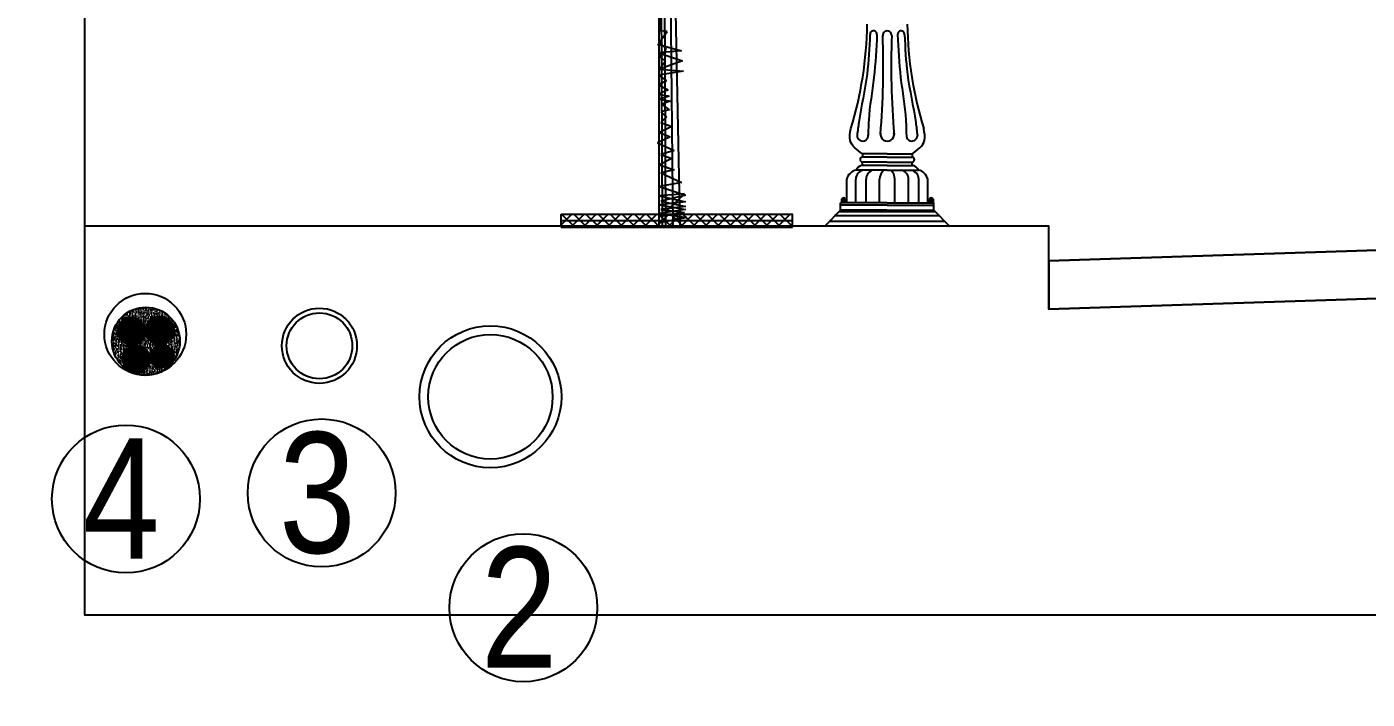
# Model space of a CAD drawing. Header units: metres. Extents: x 563371 to 571261, y 2062953 to 2068466.
# Drawn here: x 568604.39 to 568621.07, y 2065915.03 to 2065923.39 of the extents above; entities that cross this region are included whole.
import ezdxf

# ---------------------------------------------------------------- set-up
doc = ezdxf.new("R2010")
doc.units = ezdxf.units.M
doc.linetypes.add('HIDDEN', pattern=[0.375, 0.25, -0.125])
for name, color, linetype in [('1-CAY XANH', 7, 'CONTINUOUS'), ('cap nuoc', 5, 'CONTINUOUS'), ('Den', 7, 'CONTINUOUS'), ('Dien SH', 6, 'CONTINUOUS'), ('ghichieudai', 7, 'CONTINUOUS'), ('Hach MCN', 8, 'CONTINUOUS'), ('Kich thuoc', 9, 'CONTINUOUS'), ('LogDg phu', 7, 'CONTINUOUS'), ('MATCATDUONG', 8, 'CONTINUOUS'), ('MC2', 9, 'CONTINUOUS'), ('MCN', 7, 'CONTINUOUS'), ('ViaHeSphu', 32, 'CONTINUOUS')]:
    doc.layers.add(name, color=color, linetype=linetype)
doc.styles.add('IN', font='VHARIALN.ttf')
doc.linetypes.add('ZIGZAG', pattern='A,0.00254,-5.08,[131,ltypeshp.shx,S=5.08,R=0,X=-5.08,Y=0],-10.16,[131,ltypeshp.shx,S=5.08,R=180,X=5.08,Y=0],-5.08', length=20.32254)

# ---------------------------------------------------------------- blocks, each defined once
blk = doc.blocks.new('den2')
at = {"layer": 'Den', "color": 8}
for p, q in [((-0.005, 4.247), (-1.469, 4.247)), ((-0.005, 4.051), (-1.469, 4.051)), ((-0.005, 4.247), (1.459, 4.247)), ((-0.005, 4.051), (1.459, 4.051)), ((-0.005, 3.291), (-1.845, 3.291)), ((-0.005, 3.769), (-1.469, 3.769)), ((-0.005, 3.573), (-1.469, 3.573)), ((-0.005, 3.769), (1.459, 3.769)), ((-0.005, 3.573), (1.459, 3.573)), ((-0.005, 3.291), (1.835, 3.291)), ((-1.866, 1.362), (-1.866, 2.753)), ((-1.255, 1.362), (-1.255, 2.753)), ((-0.455, 1.362), (-0.455, 2.753)), ((0.445, 1.362), (0.445, 2.753)), ((1.244, 1.362), (1.244, 2.753)), ((1.856, 1.362), (1.856, 2.753)), ((-2.454, 1.601), (-2.698, 1.601)), ((2.706, 1.602), (2.462, 1.602)), ((-0.005, 1.362), (-2.755, 1.362)), ((-0.005, 1.221), (-2.755, 1.221)), ((-2.454, 1.488), (-2.698, 1.488)), ((-0.005, 1.362), (2.744, 1.362)), ((-0.005, 1.221), (2.744, 1.221)), ((2.706, 1.489), (2.462, 1.489))]:
    blk.add_line(p, q, dxfattribs=at)
at = {"layer": 'Den', "color": 7}
for p, q in [((-1.469, 4.247), (-1.469, 4.051)), ((1.459, 4.247), (1.459, 4.051)), ((-1.469, 3.573), (-1.521, 3.573)), ((-1.469, 3.573), (-1.469, 3.769)), ((1.459, 3.573), (1.459, 3.769)), ((1.459, 3.573), (1.511, 3.573)), ((-2.399, 1.362), (-2.399, 2.753)), ((2.389, 1.362), (2.389, 2.753)), ((-3.667, 0.013), (-2.748, 0.957)), ((-2.835, 0.853), (2.822, 0.853)), ((-2.755, 1.221), (-2.755, 1.362)), ((-2.755, 0.929), (-2.755, 1.221)), ((-0.024, 0.929), (-2.755, 0.929)), ((-0.022, 0.929), (2.744, 0.929)), ((2.744, 1.221), (2.744, 1.362)), ((2.744, 0.929), (2.744, 1.221)), ((2.744, 0.929), (3.667, -0.013)), ((-3.667, 0.013), (3.667, -0.013)), ((-3.398, 0.278), (3.381, 0.278)), ((-3.069, 0.616), (3.051, 0.616))]:
    blk.add_line(p, q, dxfattribs=at)
at = {"layer": 'Den', "color": 8, "linetype": 'ByBlock'}
for p, q in [((-2.698, 1.601), (-2.698, 1.514)), ((-2.636, 1.601), (-2.636, 1.515)), ((-2.516, 1.601), (-2.516, 1.515)), ((-2.454, 1.601), (-2.454, 1.514)), ((2.462, 1.602), (2.462, 1.515)), ((2.524, 1.602), (2.524, 1.516)), ((2.644, 1.602), (2.644, 1.516)), ((2.706, 1.602), (2.706, 1.515)), ((-2.698, 1.514), (-2.698, 1.361)), ((-2.636, 1.514), (-2.636, 1.362)), ((-2.516, 1.514), (-2.516, 1.362)), ((-2.454, 1.514), (-2.454, 1.361)), ((2.462, 1.515), (2.462, 1.362)), ((2.524, 1.515), (2.524, 1.363)), ((2.644, 1.515), (2.644, 1.363)), ((2.706, 1.515), (2.706, 1.362))]:
    blk.add_line(p, q, dxfattribs=at)
at = {"layer": 'Den', "color": 8}
for points in [[(-2.484, 1.602, 0.264042), (-2.576, 1.667, 0.264042), (-2.668, 1.602)], [(2.676, 1.603, 0.264042), (2.584, 1.668, 0.264042), (2.492, 1.603)]]:
    blk.add_lwpolyline(points, format="xyb", dxfattribs=at)
at = {"layer": 'Den', "color": 7}
for centre, radius, start, end in [((-23.369, 12.223), 22.185, 343.00302, 359.14715), ((23.359, 12.223), 22.185, 180.85285, 196.99698), ((-1.469, 3.91), 0.141, 90, 270), ((1.459, 3.91), 0.141, 270, 90), ((-1.698, 2.585), 0.721, 101.81053, 166.55316), ((-1.349, 3.047), 0.553, 108.11712, 153.85601), ((1.339, 3.047), 0.553, 26.14399, 71.88288), ((1.688, 2.585), 0.721, 13.44684, 78.18947)]:
    blk.add_arc(centre, radius, start, end, dxfattribs=at)
at = {"layer": 'Den', "color": 8}
for centre, radius, start, end in [((-0.819, 11.292), 0.206, 0, 188.42194), ((-50.058, 9.476), 49.82, 355.30391, 2.01886), ((-50.058, 9.476), 49.82, 355.30391, 2.01886), ((-0.005, 11.231), 0.264, 355.98358, 184.01642), ((-0.005, 11.231), 0.264, 355.98358, 184.01642), ((50.048, 9.476), 49.82, 177.98114, 184.69609), ((50.048, 9.476), 49.82, 177.98114, 184.69609), ((0.809, 11.292), 0.206, 351.57806, 180), ((-1.457, 5.332), 0.326, 180, 7.99503), ((-0.005, 5.397), 0.401, 170.68267, 9.31733), ((-0.005, 5.397), 0.401, 170.68267, 9.31733), ((1.447, 5.332), 0.326, 172.00497, 0), ((-1.321, 2.75), 0.545, 97.03924, 179.73305), ((-0.721, 2.773), 0.534, 104.14444, 182.11649), ((0.286, 2.74), 0.741, 131.95749, 178.97313), ((-0.297, 2.74), 0.741, 1.02687, 48.04251), ((0.71, 2.773), 0.534, 357.88351, 75.85556), ((1.311, 2.75), 0.545, 0.26695, 82.96076)]:
    blk.add_arc(centre, radius, start, end, dxfattribs=at)
for points in [[(-1.025, 11.292), (-1.197, 8.945), (-1.683, 6.107), (-1.783, 5.332)], [(-0.613, 11.292), (-0.793, 8.749), (-1.1, 6.241), (-1.132, 5.332)], [(0.603, 11.292), (0.783, 8.749), (1.09, 6.241), (1.121, 5.332)], [(1.015, 11.292), (1.186, 8.945), (1.672, 6.107), (1.773, 5.332)]]:
    blk.add_spline(points, degree=3, dxfattribs=at)
at = {"layer": 'Den', "color": 7}
for points in [[(-1.473, 4.247), (-2.197, 5.045), (-2.154, 5.738)], [(1.462, 4.247), (2.187, 5.045), (2.143, 5.738)]]:
    blk.add_spline(points, degree=3, dxfattribs=at)
for p in [(-3.361, 0.328), (-3.055, 0.642)]:
    blk.add_point(p, dxfattribs=at)
blk = doc.blocks.new('ca')
at = {"layer": '1-CAY XANH', "color": 17}
for p, q in [((0.641, 64.954), (-0.644, 0.027)), ((0.305, 0.047), (0.641, 64.954)), ((0.405, 63.355), (-0.261, 0)), ((0.405, 62.413), (0.148, 0)), ((0.531, 38.493), (0.505, 0.027)), ((0.481, 10.793), (0.046, 17.55)), ((0.046, 10.738), (0.481, 10.793)), ((0.481, 10.156), (0.046, 10.738)), ((0.584, 10.046), (-0.748, 9.686)), ((-0.748, 9.686), (0.532, 9.575)), ((0.097, 9.769), (0.481, 10.156)), ((0.481, 9.353), (0.097, 9.769)), ((0.532, 9.575), (-0.799, 9.132)), ((-0.799, 9.132), (0.481, 8.661)), ((0.148, 9.132), (0.481, 9.353)), ((0.481, 8.661), (0.148, 9.132)), ((0.481, 8.661), (-0.851, 8.55)), ((-0.851, 8.55), (0.532, 8.328)), ((0.532, 8.328), (0.097, 8.024)), ((0.532, 7.802), (-0.005, 7.525)), ((-0.005, 7.525), (0.532, 7.276)), ((0.097, 8.024), (0.532, 7.802)), ((0.481, 6.999), (-0.108, 6.888)), ((-0.108, 6.888), (0.353, 6.722)), ((0.532, 7.276), (-0.057, 7.165)), ((-0.057, 7.165), (0.481, 6.999)), ((0.353, 6.722), (-0.057, 6.417)), ((-0.057, 6.417), (0.404, 6.307)), ((0.404, 6.307), (0.097, 6.03)), ((0.097, 6.03), (0.404, 5.725)), ((0.404, 5.725), (-0.21, 5.503)), ((-0.21, 5.503), (0.481, 5.171)), ((0.584, 4.589), (-0.338, 4.174)), ((0.481, 5.171), (-0.108, 4.922)), ((-0.108, 4.922), (0.584, 4.589)), ((-0.338, 4.174), (0.404, 3.952)), ((0.404, 3.952), (-0.21, 3.731)), ((-0.21, 3.731), (0.481, 3.371)), ((0.481, 3.371), (-0.338, 3.094)), ((-0.338, 3.094), (0.404, 2.928)), ((0.404, 2.928), (-0.748, 2.401)), ((-0.748, 2.401), (0.481, 2.18)), ((0.481, 2.18), (-0.953, 1.709)), ((-0.953, 1.709), (0.404, 1.376)), ((0.481, 1.662), (-0.953, 1.329)), ((-0.902, 1.773), (0.481, 1.662)), ((0.404, 0.518), (-0.902, 1.773)), ((0.404, 1.376), (-0.953, 1.072)), ((-0.953, 1.329), (0.481, 1.163)), ((0.481, 1.163), (-0.953, 0.914)), ((-0.953, 1.072), (0.404, 0.906)), ((-0.953, 0.914), (0.481, 0.692)), ((0.404, 0.906), (-0.902, 0.739)), ((0.481, 0.692), (-1.03, 0.471)), ((-1.03, 0.471), (0.481, 0.166)), ((-0.902, 0.739), (0.404, 0.518))]:
    blk.add_line(p, q, dxfattribs=at)

msp = doc.modelspace()

# ---------------------------------------------------------------- linework, layer by layer
at = {"layer": 'LogDg phu', "linetype": 'HIDDEN', "ltscale": 50}
msp.add_lwpolyline([(568550.923, 2065938.978), (568560.611, 2065906.878, 0.41385), (568570.572, 2065901.528), (568732.798, 2065950.268, 0.022858), (568750.388, 2065956.443), (568757.204, 2065959.191, 0.40262), (568761.744, 2065969.305), (568755.641, 2065986.366)], format="xyb", dxfattribs=at)
at = {"layer": 'ViaHeSphu', "linetype": 'HIDDEN', "ltscale": 50}
msp.add_lwpolyline([(568556.668, 2065940.711), (568566.065, 2065909.571), (568572.299, 2065906.223), (568731.647, 2065954.099, 0.022858), (568748.892, 2065960.152), (568752.779, 2065961.72), (568755.732, 2065968.297), (568749.214, 2065986.519)], format="xyb", dxfattribs=at)

# ---------------------------------------------------------------- next in the draw order: wipeouts: each hides what was drawn before it
msp.add_wipeout([(568538.555, 2065837.116), (569134.391, 2065836.361), (569086.223, 2065956.15), (568779.004, 2065956.683), (568600.602, 2065960.315)]).dxf.layer = 'ghichieudai'

# ---------------------------------------------------------------- next in the draw order: hatches: boundary and pattern name
at = {"layer": 'Dien SH'}
h = msp.add_hatch(dxfattribs=at)
h.set_pattern_fill('AR-CONC', color=8, scale=0.006451, style=0)
h.set_pattern_definition([(50, (568369.374483, 2065973.941944), (0.046271889, -0.004048266), [0.0048384, -0.0532224]), (355, (568369.374483, 2065973.941944), (-0.008951126, 0.048525419), [0.00387072, -0.04257792]), (100.4514, (568369.37834, 2065973.941607), (0.037320797, 0.044477124), [0.004112007, -0.04523208]), (46.1842, (568369.374483, 2065973.954847), (0.068849855, -0.010677963), [0.0072576, -0.0798336]), (96.6356, (568369.38022, 2065973.95396), (0.06029696, 0.062842292), [0.00616801, -0.06784811]), (351.1842, (568369.37448, 2065973.95485), (0.060296911, 0.06284234), [0.00580608, -0.06386688]), (21, (568369.380934, 2065973.95162), (0.038507668, -0.02597375), [0.0048384, -0.0532224]), (326, (568369.380934, 2065973.95162), (0.015696759, 0.04678088), [0.00387072, -0.04257792]), (71.4514, (568369.384143, 2065973.949457), (0.054204442, 0.020807087), [0.004112007, -0.04523208]), (37.5, (568369.374483, 2065973.941944), (0.0007844566, 0.0214756483), [0, -0.042061824, 0, -0.04322304, 0, -0.0427392]), (7.5, (568369.374483, 2065973.941944), (0.016971142, 0.0254442884), [0, -0.024643584, 0, -0.041094144, 0, -0.01628928]), (327.5, (568369.360097, 2065973.941944), (0.034437953, -0.0014550599), [0, -0.016128, 0, -0.05031936, 0, -0.06676992]), (317.5, (568369.353646, 2065973.941944), (0.037622506, 0.0064579726), [0, -0.0209664, 0, -0.033417216, 0, -0.04741632])])
h.paths.add_polyline_path([(568605.448, 2065919.481, 0.263848), (568605.654, 2065919.119, -0.244326), (568605.579, 2065919.263, -0.335024), (568605.707, 2065919.433, -0.439438), (568605.515, 2065919.609, -0.991849), (568605.869, 2065919.612, -0.001118), (568605.869, 2065919.613, -1), (568606.222, 2065919.613, -0.991849), (568605.869, 2065919.61, -0.001118), (568605.869, 2065919.609, -0.335024), (568605.74, 2065919.439, -0.391457), (568605.93, 2065919.292, -0.004772), (568605.93, 2065919.295, -1), (568606.213, 2065919.295, -0.913934), (568605.932, 2065919.269, -0.008795), (568605.932, 2065919.263, -0.524184), (568605.693, 2065919.098, 0.54779), (568606.293, 2065919.481, 1)])
at = {"layer": 'Hach MCN'}
h = msp.add_hatch(dxfattribs=at)
h.set_pattern_fill('ANSI31', color=1, scale=0.064512, style=0)
h.set_pattern_definition([(45, (568369.374483, 2065973.941944), (-0.00570210908, 0.00570210908), [])])
h.paths.add_polyline_path([(568605.515, 2065919.609, 0.439438), (568605.707, 2065919.433, -0.048128), (568605.74, 2065919.439, 0.335024), (568605.869, 2065919.609, 0.001118), (568605.869, 2065919.61, -0.002974), (568605.869, 2065919.612, 0.991849)])
h.paths.add_polyline_path([(568605.869, 2065919.613, 0.001118), (568605.869, 2065919.612, -0.002974), (568605.869, 2065919.61, 0.991849), (568606.222, 2065919.613, 1)])
h.paths.add_polyline_path([(568605.74, 2065919.439, -0.048128), (568605.707, 2065919.433, 0.335024), (568605.579, 2065919.263, 0.244326), (568605.654, 2065919.119, 0.026291), (568605.693, 2065919.098, 0.524184), (568605.932, 2065919.263, 0.008795), (568605.932, 2065919.269, -0.040187), (568605.93, 2065919.292, 0.391457)])
h.paths.add_polyline_path([(568605.93, 2065919.295, 0.004772), (568605.93, 2065919.292, -0.032131), (568605.932, 2065919.269, 0.913934), (568606.213, 2065919.295, 1)])
at = {"layer": 'MATCATDUONG', "linetype": 'Continuous', "extrusion": (3.31378e-12, 1.1371e-08, 1)}
h = msp.add_hatch(dxfattribs=at)
h.set_pattern_fill('ANSI37', color=9, scale=0.85379, style=0)
h.set_pattern_definition([(44.999999999, (366736.9114, 1244855.1356), (-0.07546507131, 0.075465071313), []), (134.999999999, (366736.9114, 1244855.1356), (-0.075465071313, -0.07546507131), [])])
h.paths.add_polyline_path([(568613.918, 2065921.062), (568611.038, 2065921.062), (568611.038, 2065920.894), (568613.918, 2065920.894)])
h = msp.add_hatch(dxfattribs=at)
h.set_pattern_fill('ANSI31', scale=0.683032, angle=135, style=0)
h.set_pattern_definition([(359.999999999, (770411.89496, 1244855.13559), (-1.5e-12, -0.085378981867), [])])
h.paths.add_polyline_path([(568611.038, 2065921.062), (568611.038, 2065920.846), (568613.918, 2065920.846), (568613.918, 2065921.062)])

# ---------------------------------------------------------------- next in the draw order: linework, layer by layer
at = {"layer": 'cap nuoc', "color": 86}
for centre in [(568608.059, 2065917.594, 0), (568605.623, 2065917.519, 0), (568610.569, 2065916.166, 0)]:
    msp.add_circle(centre, 0.92, dxfattribs=at)
at = {"layer": 'Dien SH'}
for centre, radius in [((568606.045, 2065919.613, 0), 0.177), ((568606.071, 2065919.295, 0), 0.141)]:
    msp.add_circle(centre, radius, dxfattribs=at)
at = {"layer": 'Kich thuoc'}
for points in [[(568617.106, 2065920.912), (568605.106, 2065920.912)], [(568617.106, 2065920.48), (568629.106, 2065920.871), (568641.106, 2065920.48)], [(568617.106, 2065919.88), (568629.106, 2065920.271), (568641.106, 2065919.88)]]:
    msp.add_lwpolyline(points, dxfattribs=at)
at = {"layer": 'MATCATDUONG', "color": 40, "linetype": 'Continuous', "extrusion": (3.31378e-12, 1.1371e-08, 1)}
msp.add_line((568605.106, 2065940.073, 0), (568605.106, 2065921.08), dxfattribs=at)
at = {"layer": 'MATCATDUONG', "color": 7, "linetype": 'Continuous', "extrusion": (3.31378e-12, 1.1371e-08, 1)}
for p, q in [((568611.038, 2065921.062, 0), (568613.918, 2065921.062, 0)), ((568611.038, 2065920.898), (568611.038, 2065921.062, 0)), ((568613.918, 2065920.898), (568613.918, 2065921.062, 0))]:
    msp.add_line(p, q, dxfattribs=at)
at = {"layer": 'MATCATDUONG', "color": 40, "linetype": 'Continuous'}
msp.add_lwpolyline([(568605.106, 2065921.08), (568605.106, 2065916.08)], dxfattribs=at)
for points in [[(568653.106, 2065920.912), (568641.106, 2065920.912), (568641.106, 2065920.48), (568641.106, 2065919.88), (568629.106, 2065920.271), (568617.106, 2065919.88), (568617.106, 2065920.48), (568617.106, 2065920.912), (568605.106, 2065920.912), (568605.106, 2065916.08), (568653.106, 2065916.08)], [(568641.106, 2065920.48), (568629.106, 2065920.871), (568617.106, 2065920.48), (568617.106, 2065919.88), (568629.106, 2065920.271), (568641.106, 2065919.88)]]:
    msp.add_lwpolyline(points, close=True, dxfattribs=at)
at = {"layer": 'MCN', "color": 2, "linetype": 'ZIGZAG', "ltscale": 0.005}
msp.add_circle((568605.864, 2065919.567, 0), 0.509, dxfattribs=at)
at = {"layer": 'MCN', "color": 2}
msp.add_circle((568605.871, 2065919.481, 0), 0.423, dxfattribs=at)
at = {"layer": 'MCN', "color": 2, "ltscale": 0.005}
for centre, radius in [((568608.031, 2065919.424, 0), 0.467), ((568608.031, 2065919.424, 0), 0.409), ((568610.159, 2065918.79, 0), 0.883), ((568610.159, 2065918.79, 0), 0.774)]:
    msp.add_circle(centre, radius, dxfattribs=at)

# ---------------------------------------------------------------- next in the draw order: block references
at = {"layer": 'Den', "color": 3, "linetype": 'Continuous', "extrusion": (3.31378e-12, 1.1371e-08, 1), "xscale": 0.2109375, "yscale": 0.2109375, "zscale": 0.2109375000000001}
msp.add_blockref('den2', (568615.098, 2065920.914, 0.023), dxfattribs=at)
at = {"layer": 'MATCATDUONG', "color": 3, "linetype": 'Continuous', "extrusion": (3.31378e-12, 1.1371e-08, 1), "xscale": -0.2249999999767169, "yscale": 0.2250000000931323, "zscale": 0.2250000000000004}
msp.add_blockref('ca', (568612.37, 2065920.914, 0.023), dxfattribs=at)

# ---------------------------------------------------------------- next in the draw order: texts
at = {"layer": 'MC2', "color": 7, "linetype": 'Continuous', "style": 'IN'}
for s, p in [('3', (568607.528, 2065916.849, 0)), ('4', (568605.087, 2065916.775, 0)), ('2', (568610.038, 2065915.422, 0))]:
    msp.add_text(s, height=1.5, dxfattribs=at).set_placement(p)

doc.saveas('drawing.dxf')
